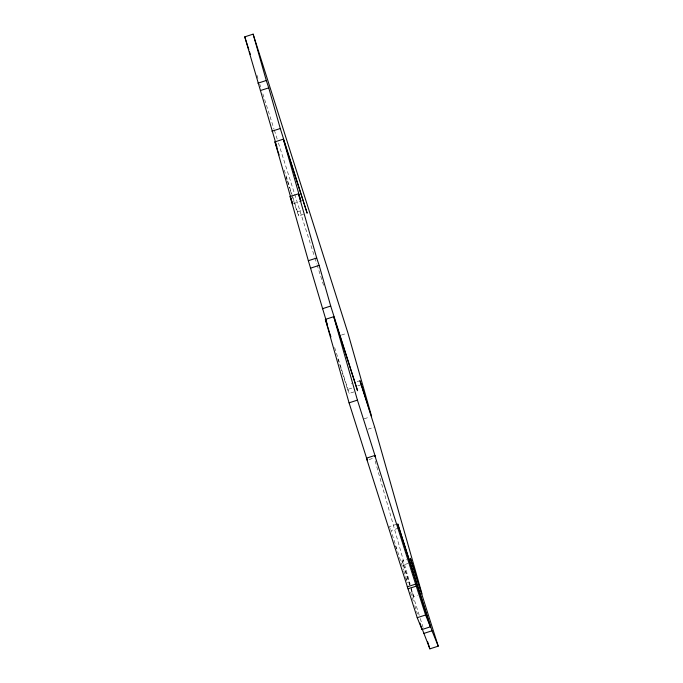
<?xml version="1.0" encoding="UTF-8"?>
<svg xmlns="http://www.w3.org/2000/svg" width="683" height="683" viewBox="0 0 683 683"><rect width="100%" height="100%" fill="white"/><g stroke="black" fill="none" stroke-linecap="round" stroke-linejoin="round"><path stroke-width="0.51" stroke-dasharray="3.42 2.56" d="M293.485 203.577L299.991 201.476M291.897 195.295L297.173 211.935L301.826 210.432M297.173 211.935L298.795 215.913L303.44 214.411M341.415 335.063L346.99 333.261M357.141 381.592L359.924 380.696M357.824 385.869L361.546 384.674M340.646 367.565L347.596 389.464L352.24 387.961M347.596 389.464L349.209 393.442L353.854 391.94M364.176 418.799L369.751 417.006M368.128 429.155L374.634 427.054M369.11 459.565L373.755 458.071M396.806 524.202L389.378 526.602L389.78 527.6M398.428 528.181L390.992 530.58L403.465 569.904M409.672 585.177L401.98 560.914L406.624 559.42M401.98 560.914L403.593 564.892L408.246 563.398M411.149 588.695L413.659 596.626L417.381 595.431M351.566 383.385L351.771 383.889M390.181 528.591L390.488 529.334M256.919 75.181L258.174 79.108M259.728 84.026L260.667 86.98M262.844 93.853L274.071 129.241M274.387 130.222L277.187 139.076M278.433 143.003L314.607 257.021M314.923 258.012L316.792 263.903M317.1 264.893L323.648 285.528M284.239 170.033L292.076 194.74M292.913 197.387L298.795 215.913M286.066 176.897L287.176 180.406M287.449 181.277L289.677 188.286M290.232 190.036L291.624 194.416M334.653 347.562L349.209 393.442M403.593 564.892L409.885 584.725M337.872 358.806L340.365 366.686M410.961 589.216L419.934 617.517M420.258 618.525L423.144 627.626M403.79 570.911L407.563 582.838M410.526 592.17L411.96 596.669M412.276 597.676L413.556 601.706M414.786 605.608L417.458 614.017M395.5 545.896L396.371 548.654M405.702 578.066L406.573 580.815M375.155 461.042L410.159 584.298M410.97 587.141L413.659 596.626"/><path stroke-width="1.02" d="M276.965 147.093L244.762 36.848L253.128 34.15L347.912 332.962L371.612 416.399L359.924 380.696L374.634 427.054L422.026 593.928L410.346 558.216L438.238 646.152L429.872 648.85L422.214 629.009M257.926 83.189L266.285 80.492L253.128 34.15M260.377 90.557L268.743 87.859L266.285 80.492M271.928 131.213L280.286 128.524L268.743 87.859M291.419 199.846L274.95 141.868L283.317 139.17L307.154 213.216L280.286 128.524M327.379 324.621L308.34 260.71L290.104 196.508L298.462 193.81L300.921 201.178L283.317 139.17M308.34 260.71L316.699 258.02L298.462 193.81M310.791 268.077L319.157 265.388L316.699 258.02M322.342 308.742L330.7 306.044L319.157 265.388M367.172 459.992L349.064 402.833L325.364 319.396L333.731 316.699L357.568 390.744L330.7 306.044M349.064 402.833L357.422 400.136L333.731 316.699M438.238 646.152L431.998 630.793L397.737 523.904L430.384 626.823L422.026 629.521L417.219 617.697L366.438 458.173L374.805 455.484L375.607 457.473L357.422 400.136M407.247 586.808L415.606 584.11L425.586 614.999L430.384 626.823M408.05 588.797L416.417 586.099M417.219 617.697L425.586 614.999M423.639 633.491L431.998 630.793M366.438 458.173L367.095 459.796M290.104 196.508L291.965 202.1M292.102 202.492L292.563 203.876L291.701 200.853M244.762 36.848L248.817 49.62M249.44 51.592L250.371 54.538M374.805 455.484L415.606 584.11M274.95 141.868L277.725 150.627M278.007 151.498L279.116 155.007M325.364 319.396L328.147 328.156M328.421 329.027L329.53 332.527M329.812 333.406L330.922 336.907M427.626 641.772L429.872 648.85M419.985 623.092L422.026 629.521"/></g></svg>
